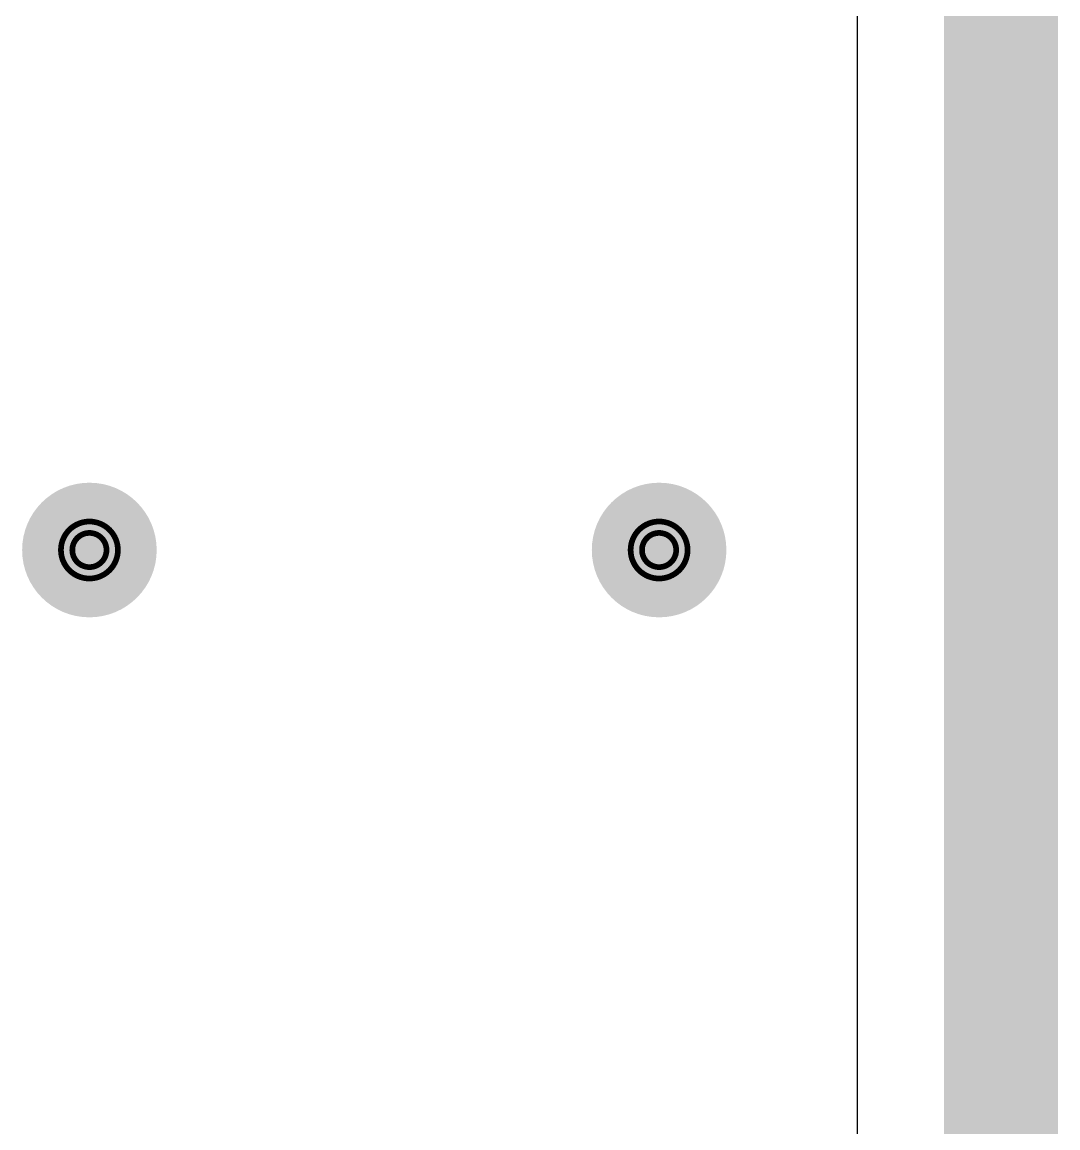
# Model space of a CAD drawing. Header units: inches. Extents: x 0 to 276, y 0 to 124.
# Drawn here: x 38.65 to 47.89, y 21.98 to 31.84 of the extents above; entities that cross this region are included whole.
import ezdxf

# ---------------------------------------------------------------- set-up
doc = ezdxf.new("R2010")
doc.units = ezdxf.units.IN
for name, color, linetype in [('Bottom Layer', 5, 'Continuous'), ('Drill Drawing', 1, 'Continuous'), ('Top Layer', 1, 'Continuous'), ('Via Holes', 16, 'Continuous')]:
    doc.layers.add(name, color=color, linetype=linetype)

msp = doc.modelspace()

# ---------------------------------------------------------------- hatches: boundary and pattern name
at = {"layer": 'Bottom Layer'}
h = msp.add_hatch(color=5, dxfattribs=at)
edge = h.paths.add_edge_path()
edge.add_arc((39.252, 27.1343), 0.6, 0, 360)
h = msp.add_hatch(color=5, dxfattribs=at)
edge = h.paths.add_edge_path()
edge.add_arc((44.332, 27.1343), 0.6, 0, 360)
at = {"layer": 'Top Layer'}
h = msp.add_hatch(color=1, dxfattribs=at)
edge = h.paths.add_edge_path()
edge.add_arc((39.252, 27.1343), 0.6, 0, 360)
h = msp.add_hatch(color=1, dxfattribs=at)
edge = h.paths.add_edge_path()
edge.add_arc((44.332, 27.1343), 0.6, 0, 360)
at = {"layer": 'Via Holes'}
h = msp.add_hatch(color=7, dxfattribs=at)
edge = h.paths.add_edge_path()
edge.add_arc((39.252, 27.1343), 0.3, 0, 360)
h = msp.add_hatch(color=7, dxfattribs=at)
edge = h.paths.add_edge_path()
edge.add_arc((44.332, 27.1343), 0.3, 0, 360)

# ---------------------------------------------------------------- linework, layer by layer
at = {"layer": 'Bottom Layer'}
msp.add_line((46.099, 37.4927), (46.099, 17.4082), dxfattribs=at)
at = {"layer": 'Bottom Layer', "const_width": 1.016}
msp.add_lwpolyline([(47.38, 16.0462), (47.38, 38.7627)], dxfattribs=at)
at = {"layer": 'Drill Drawing'}
for points, const_width in [([(39.506, 27.1343, 1), (38.998, 27.1343, 1)], 0.0508), ([(44.586, 27.1343, 1), (44.078, 27.1343, 1)], 0.0508), ([(39.4044, 27.1343, 1), (39.0996, 27.1343, 1)], 0.0508), ([(44.4844, 27.1343, 1), (44.1796, 27.1343, 1)], 0.0508), ([(38.9853, 27.1343, 1), (39.0107, 27.1343, 1)], 0.0254), ([(39.0869, 27.1343, 1), (39.1123, 27.1343, 1)], 0.0254), ([(39.3917, 27.1343, 1), (39.4171, 27.1343, 1)], 0.0254), ([(39.4933, 27.1343, 1), (39.5187, 27.1343, 1)], 0.0254), ([(44.0653, 27.1343, 1), (44.0907, 27.1343, 1)], 0.0254), ([(44.1669, 27.1343, 1), (44.1923, 27.1343, 1)], 0.0254), ([(44.4717, 27.1343, 1), (44.4971, 27.1343, 1)], 0.0254), ([(44.5733, 27.1343, 1), (44.5987, 27.1343, 1)], 0.0254)]:
    msp.add_lwpolyline(points, format="xyb", close=True, dxfattribs=dict(at, const_width=const_width))

doc.saveas('drawing.dxf')
